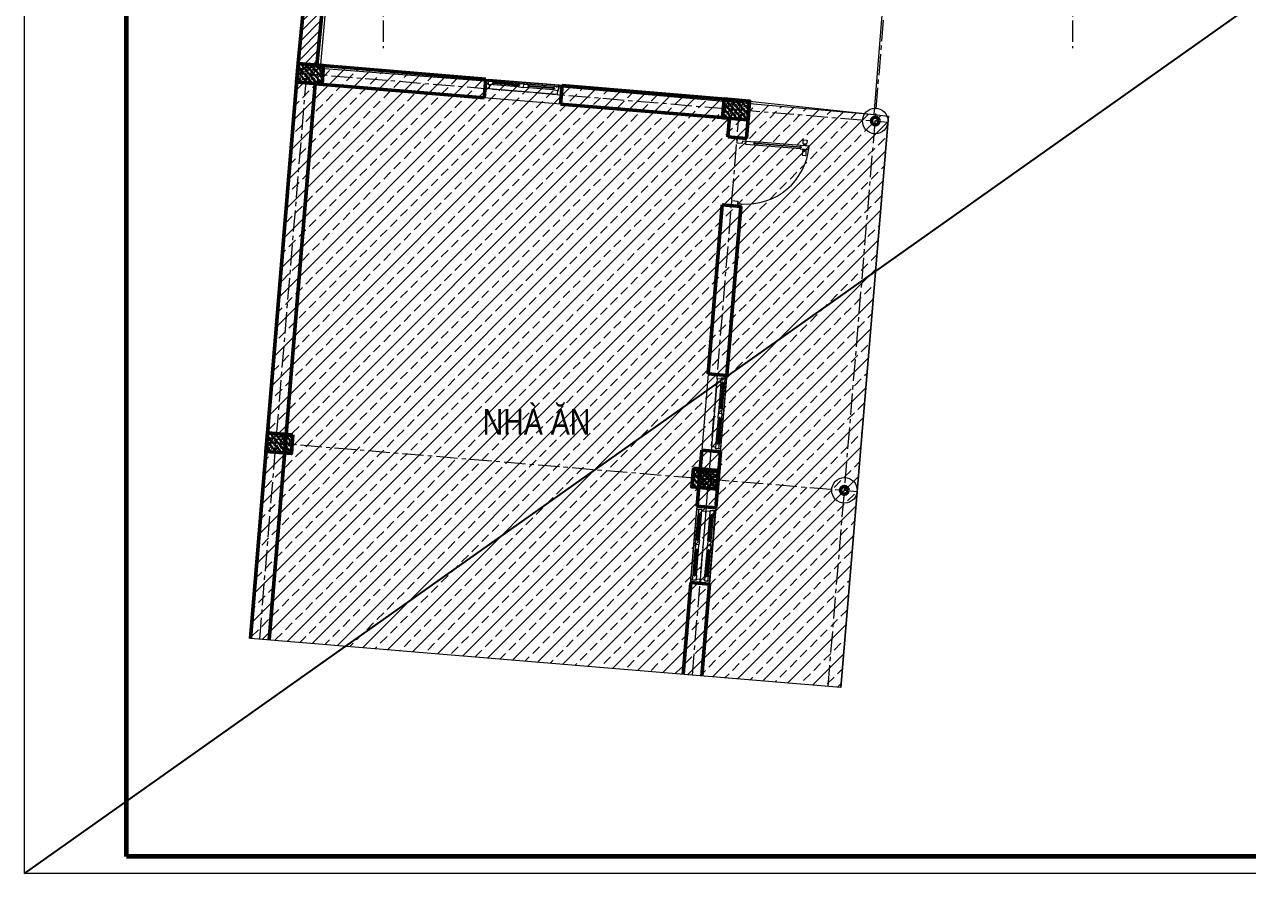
# Model space of a CAD drawing. Header units: millimetres. Extents: x 5243337 to 5938936, y 490824 to 785930.
# Drawn here: x 5304149 to 5318515, y 646948 to 656914 of the extents above; entities that cross this region are included whole.
import ezdxf
from ezdxf.enums import TextEntityAlignment as Align

# ---------------------------------------------------------------- set-up
doc = ezdxf.new("R2010")
doc.units = ezdxf.units.MM
doc.header["$MEASUREMENT"] = 0
doc.linetypes.add('CENTER', pattern=[2, 1.25, -0.25, 0.25, -0.25])
doc.layers.get('0').update_dxf_attribs({"lineweight": 0})
doc.layers.get('Defpoints').update_dxf_attribs({"lineweight": 0})
for name, color, linetype, lineweight in [('0.15_Cua', 144, 'Continuous', 15), ('cat1', 30, 'Continuous', 50), ('hatch1', 136, 'Continuous', 9), ('Khungten_LCDI', 7, 'Continuous', 25), ('LC Net thay', 7, 'Continuous', 25), ('LC Text1', 3, 'Continuous', 20), ('LC Text2', 7, 'Continuous', 25), ('manh1', 67, 'Continuous', 13), ('thay1', 63, 'Continuous', 18), ('truc', 76, 'CENTER', 9)]:
    doc.layers.add(name, color=color, linetype=linetype, lineweight=lineweight)
doc.layers.add('KCS_Plotter', color=11, linetype='Continuous', plot=False)
doc.styles.add('Khungten', font='VHAVAN.TTF', dxfattribs={"width": 0.9, "height": 5000})
doc.styles.add('T2', font='VHARIAL.TTF', dxfattribs={"width": 0.8})
doc.styles.add('Title', font='VHBLACK.TTF')

# ---------------------------------------------------------------- blocks, each defined once
blk = doc.blocks.new('c220')
at = {"layer": 'hatch1'}
h = blk.add_hatch(dxfattribs=at)
h.set_pattern_fill('VATLIEU04', color=256, scale=10, pattern_type=2)
h.set_pattern_definition([(50, (-5272447.8, -640396.75), (71.72601826, -6.2752135), [7.5, -82.5]), (355, (-5272447.8, -640396.75), (-13.8751334, 75.2192134), [6, -66]), (100.4514, (-5272441.82, -640397.274), (57.8509382, 68.9439542), [6.374019, -70.1142112]), (46.1842, (-5272447.8, -640376.75), (106.7241049, -16.5519014), [11.25, -123.75]), (96.6356, (-5272438.9, -640378.13), (93.4662706, 97.411787), [9.5610288, -105.1713]), (351.1842, (-5272447.8, -640376.75), (93.4661945, 97.41186), [9, -99]), (21, (-5272437.8, -640381.75), (59.6907052, -40.26188907), [7.5, -82.5]), (326, (-5272437.8, -640381.75), (24.3315332, 72.5150045), [6, -66]), (71.4514, (-5272432.825, -640385.11), (84.0222629, 32.2530497), [6.374019, -70.1142112]), (37.5, (-5272447.8, -640396.752), (1.21598553, 33.28938538), [0, -65.2, 0, -67, 0, -66.25]), (7.5, (-5272447.8, -640396.75), (26.30695374, 39.4411712), [0, -38.2, 0, -63.7, 0, -25.25]), (327.5, (-5272470.1, -640396.752), (53.38224362, -2.25548717), [0, -25, 0, -78, 0, -103.5]), (317.5, (-5272480.1, -640396.75), (58.31861693, 10.01049823), [0, -32.5, 0, -51.8, 0, -73.5]), (45, (-5272447.8, -640396.75), (-30.0520382, 30.0520382), []), (45, (-5272447.8, -640384.5), (-30.0520382, 30.0520382), [])])
h.paths.add_polyline_path([(110, -110), (-110, -110), (-110, 110), (110, 110)])
at = {"layer": 'cat1'}
blk.add_lwpolyline([(110, -110), (-110, -110), (-110, 110), (110, 110)], close=True, dxfattribs=at)
blk = doc.blocks.new('*U56')
for p, q in [((35, 0), (865, 0)), ((50, -110), (850, -110)), ((510, -20), (805, -20)), ((510, -60), (805, -60))]:
    blk.add_line(p, q)
at = {"color": 8, "lineweight": 5}
for p, q in [((95, -20), (390, -20)), ((95, -35), (390, -35)), ((95, -45), (390, -45)), ((95, -60), (390, -60)), ((510, -20), (805, -20)), ((510, -35), (805, -35)), ((510, -45), (805, -45)), ((510, -60), (805, -60))]:
    blk.add_line(p, q, dxfattribs=at)
for points in [[(0, 0), (35, 0), (35, -60), (50, -60), (50, -110), (0, -110), (0, 0)], [(900, 0), (865, 0), (865, -60), (850, -60), (850, -110), (900, -110), (900, 0)], [(510, -45), (510, -60), (450, -60), (450, -20), (510, -20), (510, -35), (500, -35), (500, -45), (510, -45)], [(805, -45), (805, -60), (865, -60), (865, -20), (805, -20), (805, -35), (815, -35), (815, -45), (805, -45)]]:
    blk.add_lwpolyline(points)
for points in [[(35, -20), (95, -20), (95, -35), (85, -35), (85, -45), (95, -45), (95, -60), (35, -60)], [(450, -20), (390, -20), (390, -35), (400, -35), (400, -45), (390, -45), (390, -60), (450, -60)]]:
    blk.add_lwpolyline(points, close=True)
for points in [[(95, -29, -0.312187), (102, -35, -0.312187)], [(95, -51, 0.312187), (102, -45, 0.312187)], [(390, -29, 0.312187), (383, -35, 0.312187)], [(390, -51, -0.312187), (383, -45, -0.312187)]]:
    blk.add_lwpolyline(points, format="xyb", dxfattribs=at)
for centre, start, end in [((509, -37), 14.2151, 83.5658), ((509, -43), 276.4342, 345.7849), ((806, -37), 96.4342, 165.7849), ((806, -43), 194.2151, 263.5658)]:
    blk.add_arc(centre, 8.25, start, end, dxfattribs=at)
blk = doc.blocks.new('*U57')
for p, q in [((-70, -640), (-70, -100)), ((-30, -640), (-30, -100))]:
    blk.add_line(p, q)
at = {"color": 8, "lineweight": 9}
for p, q in [((-53, -650), (-53, -90)), ((-48, -650), (-48, -90))]:
    blk.add_line(p, q, dxfattribs=at)
for points in [[(-770, 0), (-800, 0), (-800, 110), (-740, 110), (-740, 40), (-770, 40)], [(-30, 0), (0, 0), (0, 110), (-60, 110), (-60, 40), (-30, 40)]]:
    blk.add_lwpolyline(points, close=True)
for points in [[(-55, -100), (-70, -100), (-70, 0), (-30, 0), (-30, -100), (-45, -100), (-45, -90), (-55, -90), (-55, -100)], [(-80, -685), (-90, -685), (-90, -695), (-80, -695)], [(-55, -640), (-70, -640), (-70, -740), (-30, -740), (-30, -640), (-45, -640), (-45, -650), (-55, -650), (-55, -640)], [(-20, -685), (-10, -685), (-10, -695), (-20, -695)]]:
    blk.add_lwpolyline(points)
for points in [[(-95, -670), (-135, -666, 0.443716), (-140, -671), (-140, -709, 0.443716), (-135, -714), (-95, -710, 0.385314), (-90, -705), (-90, -675, 0.385314)], [(-5, -670), (35, -666, -0.443716), (40, -671), (40, -709, -0.443716), (35, -714), (-5, -710, -0.385314), (-10, -705), (-10, -675, -0.385314)]]:
    blk.add_lwpolyline(points, format="xyb", close=True)
for centre, radius, start, end in [((-30, 0), 740, 180, 270), ((-53, -99), 8.25, 186.4342, 273.2898), ((-47, -99), 8.25, 266.7102, 353.5658), ((-53, -641), 8.25, 86.7102, 173.5658), ((-47, -641), 8.25, 6.4342, 93.2898)]:
    blk.add_arc(centre, radius, start, end, dxfattribs=at)
for centre, start, end in [((-30, -690), 143.1301, 216.8699), ((-70, -690), 323.1301, 36.8699)]:
    blk.add_arc(centre, 50, start, end)
blk = doc.blocks.new('lcdi fix1')
at = {"layer": 'Defpoints', "lineweight": 0}
blk.add_lwpolyline([(-1200, -14850), (-1200, 14850), (40800, 14850), (40800, -14850)], close=True, dxfattribs=at)
at = {"layer": 'Khungten_LCDI', "color": 5, "lineweight": 60}
blk.add_lwpolyline([(0, -14650), (0, 14650), (40600, 14650), (40600, -14650)], close=True, dxfattribs=at)
at = {"color": 7, "style": 'Khungten', "width": 0.8}
for tag, p in [('REVISION', (39499, -10746)), ('NGAYHT', (39546, -11609))]:
    blk.add_attdef(tag, text='', height=200, dxfattribs=at).set_placement(p, align=Align.CENTER)
at = {"layer": 'LC Text1', "style": 'Title', "width": 1.485915}
for tag, p, p2 in [('TENBANVE1', (36913, -8886), (40339, -8886)), ('TENBANVE2', (36913, -9562), (40339, -9562))]:
    blk.add_attdef(tag, text='', height=250, dxfattribs=at).set_placement(p, p2, align=Align.FIT)
at = {"layer": 'LC Text1', "style": 'Title', "width": 0.7}
blk.add_attdef('SOBANVE', text='', height=250, dxfattribs=at).set_placement((39562, -13896), align=Align.CENTER)

msp = doc.modelspace()

# ---------------------------------------------------------------- hatches: boundary and pattern name
at = {"layer": 'hatch1'}
h = msp.add_hatch(dxfattribs=at)
h.set_pattern_fill('ANSI31', color=256, scale=600)
h.set_pattern_definition([(45, (-197412.5, 46545.37), (-53.0330086, 53.0330086), [])])
h.paths.add_polyline_path([(5309210.9, 670192.9), (5308470.9, 670192.9), (5308470.9, 669972.9), (5309210.9, 669972.9)])
h.paths.add_polyline_path([(5308470.9, 669972.9), (5308250.9, 669972.9), (5308250.9, 664192.9), (5308470.9, 664192.9)])
h.paths.add_polyline_path([(5310950.9, 670192.9), (5310210.9, 670192.9), (5310210.9, 669972.9), (5310950.9, 669972.9)])
h.paths.add_polyline_path([(5311910.9, 670192.9), (5311170.9, 670192.9), (5311170.9, 669972.9), (5311910.9, 669972.9)])
h.paths.add_polyline_path([(5313650.9, 670192.9), (5312910.9, 670192.9), (5312910.9, 669972.9), (5313650.9, 669972.9)])
h.paths.add_polyline_path([(5314610.9, 670192.9), (5313870.9, 670192.9), (5313870.9, 669972.9), (5314610.9, 669972.9)])
h.paths.add_polyline_path([(5316350.9, 670192.9), (5315610.9, 670192.9), (5315610.9, 669972.9), (5316350.9, 669972.9)])
h.paths.add_polyline_path([(5317310.9, 670192.9), (5316570.9, 670192.9), (5316570.9, 669972.9), (5317310.9, 669972.9)])
h.paths.add_polyline_path([(5319050.9, 670192.9), (5318310.9, 670192.9), (5318310.9, 669972.9), (5319050.9, 669972.9)])
h.paths.add_polyline_path([(5320010.9, 670192.9), (5319270.9, 670192.9), (5319270.9, 669972.9), (5320010.9, 669972.9)])
h.paths.add_polyline_path([(5321750.9, 670192.9), (5321010.9, 670192.9), (5321010.9, 669972.9), (5321750.9, 669972.9)])
h.paths.add_polyline_path([(5322710.9, 670192.9), (5321970.9, 670192.9), (5321970.9, 669972.9), (5322710.9, 669972.9)])
h.paths.add_polyline_path([(5324450.9, 670192.9), (5323710.9, 670192.9), (5323710.9, 669972.9), (5324450.9, 669972.9)])
h.paths.add_polyline_path([(5324670.9, 669972.9), (5324450.9, 669972.9), (5324450.9, 664192.9), (5324670.9, 664192.9)])
h.paths.add_polyline_path([(5316570.9, 669972.9), (5316350.9, 669972.9), (5316350.9, 664192.9), (5316570.9, 664192.9)])
h.paths.add_polyline_path([(5327650.9, 670192.9), (5325980.9, 670192.9), (5325980.9, 669972.9), (5327650.9, 669972.9)])
h.paths.add_polyline_path([(5328090.9, 670192.9), (5327870.9, 670192.9), (5327870.9, 669972.9), (5328090.9, 669972.9)])
h.paths.add_polyline_path([(5327870.9, 669972.9), (5327650.9, 669972.9), (5327650.9, 664192.9), (5327870.9, 664192.9)])
h.paths.add_polyline_path([(5324780.9, 670192.9), (5324670.9, 670192.9), (5324670.9, 669972.9), (5324780.9, 669972.9)])
h.paths.add_polyline_path([(5330850.9, 670192.9), (5330630.9, 670192.9), (5330630.9, 669972.9), (5330850.9, 669972.9)])
h.paths.add_polyline_path([(5331810.9, 670192.9), (5331070.9, 670192.9), (5331070.9, 669972.9), (5331810.9, 669972.9)])
h.paths.add_polyline_path([(5331070.9, 669972.9), (5330850.9, 669972.9), (5330850.9, 664192.9), (5331070.9, 664192.9)])
h.paths.add_polyline_path([(5334510.9, 670192.9), (5332810.9, 670192.9), (5332810.9, 669972.9), (5334510.9, 669972.9)])
h.paths.add_polyline_path([(5331810.9, 664192.9), (5331070.9, 664192.9), (5331070.9, 663972.9), (5331810.9, 663972.9)])
h.paths.add_polyline_path([(5327650.9, 664192.9), (5327430.9, 664192.9), (5327430.9, 663972.9), (5327650.9, 663972.9)])
h.paths.add_polyline_path([(5326530.9, 664192.9), (5325790.9, 664192.9), (5325790.9, 663972.9), (5326530.9, 663972.9)])
h.paths.add_polyline_path([(5324890.9, 664192.9), (5324670.9, 664192.9), (5324670.9, 663972.9), (5324890.9, 663972.9)])
h.paths.add_polyline_path([(5324450.9, 664192.9), (5323810.9, 664192.9), (5323810.9, 663972.9), (5324450.9, 663972.9)])
h.paths.add_polyline_path([(5322610.9, 664192.9), (5321010.9, 664192.9), (5321010.9, 663972.9), (5322610.9, 663972.9)])
h.paths.add_polyline_path([(5320010.9, 664192.9), (5318310.9, 664192.9), (5318310.9, 663972.9), (5320010.9, 663972.9)])
h.paths.add_polyline_path([(5317310.9, 664192.9), (5316570.9, 664192.9), (5316570.9, 663972.9), (5317310.9, 663972.9)])
h.paths.add_polyline_path([(5316350.9, 664192.9), (5315710.9, 664192.9), (5315710.9, 663972.9), (5316350.9, 663972.9)])
h.paths.add_polyline_path([(5314510.9, 664192.9), (5312910.9, 664192.9), (5312910.9, 663972.9), (5314510.9, 663972.9)])
h.paths.add_polyline_path([(5311910.9, 664192.9), (5310210.9, 664192.9), (5310210.9, 663972.9), (5311910.9, 663972.9)])
h.paths.add_polyline_path([(5309210.9, 664192.9), (5308470.9, 664192.9), (5308250.9, 664192.9), (5308250.9, 663972.9), (5309210.9, 663972.9)])
h.paths.add_polyline_path([(5308250.9, 663318.8), (5308250.9, 663972.9), (5308030.9, 663972.9), (5308030.9, 663329.4), (5307364.4, 656456.8), (5307364.3, 656455.5), (5307583.6, 656437.3)])
h.paths.add_polyline_path([(5334510.9, 664192.9), (5332810.9, 664192.9), (5332810.9, 663972.9), (5334510.9, 663972.9)])
h.paths.add_polyline_path([(5337110.9, 664192.9), (5335510.9, 664192.9), (5335510.9, 663972.9), (5337110.9, 663972.9)])
h.paths.add_polyline_path([(5339170.9, 670192.9), (5338210.9, 670192.9), (5338210.9, 669972.9), (5338950.9, 669972.9), (5338950.9, 664192.9), (5338310.9, 664192.9), (5338310.9, 663972.9), (5339170.9, 663972.9)])
h.paths.add_polyline_path([(5337210.9, 670192.9), (5335510.9, 670192.9), (5335510.9, 669972.9), (5337210.9, 669972.9)])
h = msp.add_hatch(dxfattribs=at)
h.set_pattern_fill('ANSI33', color=256, scale=900)
h.set_pattern_definition([(45, (-197412.5, 46545.37), (-159.099026, 159.099026), []), (45, (-197253.4, 46545.37), (-159.099026, 159.099026), [112.5, -56.25])])
h.paths.add_polyline_path([(5307364.3, 656455.5), (5314128.8, 655855.3), (5314296.9, 655837), (5313738.4, 649130.3), (5306802.4, 649707.9)])
h = msp.add_hatch(dxfattribs=at)
h.set_pattern_fill('VATLIEU04', color=256, scale=10, angle=85.23983, pattern_type=2)
h.set_pattern_definition([(135.2398313, (5698397.11, -10053985.21), (12.20575793, 70.9578711), [7.5, -82.5]), (80.2398313, (5698397.11, -10053985.21), (-76.1111955, -7.5852031), [6, -66]), (185.6912313, (5698398.13, -10053979.295), (-63.90538764, 63.3727173), [6.374019, -70.1142112]), (131.4240313, (5698377.18, -10053983.55), (25.3513182, 104.98243026), [11.25, -123.75]), (181.8754313, (5698379.29, -10053974.8), (-89.319488, 101.2276102), [9.5610288, -105.1713]), (76.4240313, (5698377.18, -10053983.55), (-89.319567, 101.2275405), [9, -99]), (106.2398313, (5698382.99, -10053974), (45.07645497, 56.1436836), [7.5, -82.5]), (51.2398313, (5698382.99, -10053974), (-70.24573095, 30.26527167), [6, -66]), (156.6912313, (5698386.75, -10053969.32), (-25.1692084, 86.40897417), [6.374019, -70.1142112]), (122.73983128, (5698397.11, -10053985.208), (-33.07365466, 3.974313464), [0, -65.2, 0, -67, 0, -66.25]), (92.73983128, (5698397.11, -10053985.208), (-37.1220458, 29.48924407), [0, -38.2, 0, -63.7, 0, -25.25]), (52.73983128, (5698395.26, -10054007.43), (6.67763698, 53.01094529), [0, -25, 0, -78, 0, -103.5]), (42.7398313, (5698394.43, -10054017.396), (-5.13639516, 58.94818573), [0, -32.5, 0, -51.8, 0, -73.5]), (130.23983128, (5698397.11, -10053985.208), (-32.44225304, -27.45451179), []), (130.23983128, (5698384.903, -10053984.19), (-32.44225304, -27.45451179), [])])
h.paths.add_polyline_path([(5307663.3, 656430.6), (5307645, 656211.4), (5307346.1, 656236.3), (5307364.3, 656455.5)])
h = msp.add_hatch(dxfattribs=at)
h.set_pattern_fill('VATLIEU04', color=256, scale=10, angle=85.23983, pattern_type=2)
h.set_pattern_definition([(135.2398313, (5697995.5, -10053951.765), (12.20575793, 70.9578711), [7.5, -82.5]), (80.2398313, (5697995.5, -10053951.765), (-76.1111955, -7.5852031), [6, -66]), (185.6912313, (5697996.52, -10053945.85), (-63.90538764, 63.3727173), [6.374019, -70.1142112]), (131.4240313, (5697975.57, -10053950.105), (25.3513182, 104.98243026), [11.25, -123.75]), (181.8754313, (5697977.68, -10053941.36), (-89.319488, 101.2276102), [9.5610288, -105.1713]), (76.4240313, (5697975.57, -10053950.1), (-89.319567, 101.2275405), [9, -99]), (106.2398313, (5697981.38, -10053940.555), (45.07645497, 56.1436836), [7.5, -82.5]), (51.2398313, (5697981.38, -10053940.555), (-70.24573095, 30.26527167), [6, -66]), (156.6912313, (5697985.14, -10053935.876), (-25.1692084, 86.40897417), [6.374019, -70.1142112]), (122.73983128, (5697995.5, -10053951.765), (-33.07365466, 3.974313464), [0, -65.2, 0, -67, 0, -66.25]), (92.73983128, (5697995.5, -10053951.765), (-37.1220458, 29.48924407), [0, -38.2, 0, -63.7, 0, -25.25]), (52.73983128, (5697993.65, -10053973.988), (6.67763698, 53.01094529), [0, -25, 0, -78, 0, -103.5]), (42.7398313, (5697992.82, -10053983.953), (-5.13639516, 58.94818573), [0, -32.5, 0, -51.8, 0, -73.5]), (130.23983128, (5697995.5, -10053951.765), (-32.44225304, -27.45451179), []), (130.23983128, (5697983.293, -10053950.75), (-32.44225304, -27.45451179), [])])
h.paths.add_polyline_path([(5312367, 656038.9), (5312348.8, 655819.7), (5312647.7, 655794.8), (5312666, 656014.1)])
h = msp.add_hatch(dxfattribs=at)
h.set_pattern_fill('VATLIEU04', color=256, scale=10, angle=85.23983, pattern_type=2)
h.set_pattern_definition([(135.2398313, (5698036.126, -10058320.204), (12.20575793, 70.9578711), [7.5, -82.5]), (80.2398313, (5698036.126, -10058320.204), (-76.1111955, -7.5852031), [6, -66]), (185.6912313, (5698037.14, -10058314.29), (-63.90538764, 63.3727173), [6.374019, -70.1142112]), (131.4240313, (5698016.195, -10058318.54), (25.3513182, 104.98243026), [11.25, -123.75]), (181.8754313, (5698018.31, -10058309.8), (-89.319488, 101.2276102), [9.5610288, -105.1713]), (76.4240313, (5698016.2, -10058318.54), (-89.319567, 101.2275405), [9, -99]), (106.2398313, (5698022.01, -10058308.994), (45.07645497, 56.1436836), [7.5, -82.5]), (51.2398313, (5698022.01, -10058308.99), (-70.24573095, 30.26527167), [6, -66]), (156.6912313, (5698025.764, -10058304.315), (-25.1692084, 86.40897417), [6.374019, -70.1142112]), (122.73983128, (5698036.126, -10058320.204), (-33.07365466, 3.974313464), [0, -65.2, 0, -67, 0, -66.25]), (92.73983128, (5698036.126, -10058320.204), (-37.1220458, 29.48924407), [0, -38.2, 0, -63.7, 0, -25.25]), (52.73983128, (5698034.275, -10058342.427), (6.67763698, 53.01094529), [0, -25, 0, -78, 0, -103.5]), (42.7398313, (5698033.445, -10058352.392), (-5.13639516, 58.94818573), [0, -32.5, 0, -51.8, 0, -73.5]), (130.23983128, (5698036.126, -10058320.204), (-32.44225304, -27.45451179), []), (130.23983128, (5698023.92, -10058319.187), (-32.44225304, -27.45451179), [])])
h.paths.add_polyline_path([(5307302.3, 652095.6), (5307284, 651876.4), (5306985.1, 651901.3), (5307003.3, 652120.5)])
h = msp.add_hatch(dxfattribs=at)
h.set_pattern_fill('VATLIEU04', color=256, scale=10, angle=85.23983, pattern_type=2)
h.set_pattern_definition([(135.2398313, (5697634.516, -10058286.76), (12.20575793, 70.9578711), [7.5, -82.5]), (80.2398313, (5697634.516, -10058286.76), (-76.1111955, -7.5852031), [6, -66]), (185.6912313, (5697635.53, -10058280.85), (-63.90538764, 63.3727173), [6.374019, -70.1142112]), (131.4240313, (5697614.585, -10058285.1), (25.3513182, 104.98243026), [11.25, -123.75]), (181.8754313, (5697616.7, -10058276.35), (-89.319488, 101.2276102), [9.5610288, -105.1713]), (76.4240313, (5697614.58, -10058285.1), (-89.319567, 101.2275405), [9, -99]), (106.2398313, (5697620.4, -10058275.55), (45.07645497, 56.1436836), [7.5, -82.5]), (51.2398313, (5697620.4, -10058275.55), (-70.24573095, 30.26527167), [6, -66]), (156.6912313, (5697624.154, -10058270.87), (-25.1692084, 86.40897417), [6.374019, -70.1142112]), (122.73983128, (5697634.516, -10058286.76), (-33.07365466, 3.974313464), [0, -65.2, 0, -67, 0, -66.25]), (92.73983128, (5697634.516, -10058286.76), (-37.1220458, 29.48924407), [0, -38.2, 0, -63.7, 0, -25.25]), (52.73983128, (5697632.665, -10058308.984), (6.67763698, 53.01094529), [0, -25, 0, -78, 0, -103.5]), (42.7398313, (5697631.835, -10058318.95), (-5.13639516, 58.94818573), [0, -32.5, 0, -51.8, 0, -73.5]), (130.23983128, (5697634.516, -10058286.76), (-32.44225304, -27.45451179), []), (130.23983128, (5697622.31, -10058285.744), (-32.44225304, -27.45451179), [])])
h.paths.add_polyline_path([(5312006, 651704), (5311987.8, 651484.7), (5312286.7, 651459.8), (5312305, 651679.1)])

# ---------------------------------------------------------------- linework, layer by layer
at = {"layer": 'cat1', "ltscale": 200}
for p, q in [((5306802.4, 649707.9), (5307364.3, 656455.5)), ((5307364.3, 656455.5), (5309566.7, 656272.1)), ((5307021.7, 649689.6), (5307565.3, 656218)), ((5307565.3, 656218), (5309548.4, 656052.9)), ((5310463.6, 656197.4), (5312666, 656014.1)), ((5310445.3, 655978.2), (5312428.5, 655813.1)), ((5312629.5, 655575.6), (5312666, 656014.1)), ((5312410.2, 655593.8), (5312428.5, 655813.1)), ((5312410.2, 655593.8), (5312629.5, 655575.6)), ((5312178.7, 652813.5), (5312343.8, 654796.6)), ((5312343.8, 654796.6), (5312563.1, 654778.3)), ((5312397.9, 652795.2), (5312563.1, 654778.3)), ((5312049.2, 651258.8), (5312104, 651916.6)), ((5312268.5, 651240.6), (5312323.2, 651898.3)), ((5311884.8, 649284.6), (5311974.5, 650361.9)), ((5312104.1, 649266.4), (5312193.8, 650343.7))]:
    msp.add_line(p, q, dxfattribs=at)
at = {"layer": 'cat1'}
for p, q in [((5309548.4, 656052.9), (5309566.7, 656272.1)), ((5310445.3, 655978.2), (5310463.6, 656197.4)), ((5312178.7, 652813.5), (5312397.9, 652795.2)), ((5312104, 651916.6), (5312323.2, 651898.3)), ((5312049.2, 651258.8), (5312268.5, 651240.6)), ((5311974.5, 650361.9), (5312193.8, 650343.7))]:
    msp.add_line(p, q, dxfattribs=at)
for points in [[(5308030.9, 663972.9), (5308030.9, 663329.4), (5307364.6, 656458.6)], [(5308250.9, 663972.9), (5308250.9, 663318.8), (5307583.6, 656437.4)]]:
    msp.add_lwpolyline(points, dxfattribs=at)
for points in [[(5307663.3, 656430.6), (5307645, 656211.4), (5307346.1, 656236.3), (5307364.3, 656455.5)], [(5312367, 656038.9), (5312348.8, 655819.7), (5312647.7, 655794.8), (5312666, 656014.1)], [(5307302.3, 652095.6), (5307284, 651876.4), (5306985.1, 651901.3), (5307003.3, 652120.5)], [(5312006, 651704), (5311987.8, 651484.7), (5312286.7, 651459.8), (5312305, 651679.1)]]:
    msp.add_lwpolyline(points, close=True, dxfattribs=at)
for centre in [(5314141.7, 655780.8), (5313780.7, 651445.8)]:
    msp.add_circle(centre, 45, dxfattribs=at)
at = {"layer": 'hatch1'}
msp.add_lwpolyline([(5307364.3, 656455.5), (5314128.8, 655855.3), (5314296.9, 655837), (5313738.4, 649130.3), (5306802.4, 649707.9), (5307364.3, 656455.5)], dxfattribs=at)
at = {"layer": 'KCS_Plotter'}
msp.add_line((5304149.2, 646947.8), (5346149.2, 676647.8), dxfattribs=at)
at = {"layer": 'manh1'}
msp.add_lwpolyline([(5313738.4, 649130.3), (5314296.9, 655837)], dxfattribs=at)
at = {"layer": 'thay1'}
msp.add_lwpolyline([(5314639.9, 662172.9), (5308270.7, 662172.9), (5308140.9, 662184.5), (5307624.1, 656401), (5312666, 656014.1), (5314128.8, 655855.3), (5314639.9, 662172.9)], dxfattribs=at)
for points in [[(5309566.7, 656272.1), (5310463.6, 656197.4), (5310445.3, 655978.2), (5309548.4, 656052.9)], [(5312323.2, 651898.3), (5312397.9, 652795.2), (5312178.7, 652813.5), (5312104, 651916.6)], [(5312268.5, 651240.6), (5312193.8, 650343.7), (5311974.5, 650361.9), (5312049.2, 651258.8)]]:
    msp.add_lwpolyline(points, close=True, dxfattribs=at)
for centre in [(5314141.7, 655780.8), (5313780.7, 651445.8)]:
    msp.add_circle(centre, 150, dxfattribs=at)
at = {"layer": 'truc', "ltscale": 200}
for p, q in [((5308360.9, 673758.7), (5308360.9, 656634.2)), ((5316460.9, 673758.7), (5316460.9, 656634.2)), ((5313588.9, 649142.7), (5314307.6, 657773.4)), ((5306912.1, 649698.7), (5307473.9, 656445.8)), ((5307355.2, 656345.9), (5314291.2, 655768.3)), ((5311994.5, 649275.5), (5312554, 655995)), ((5306994.2, 652010.9), (5313930.2, 651433.3))]:
    msp.add_line(p, q, dxfattribs=at)

# ---------------------------------------------------------------- block references
at = {"layer": '0.15_Cua', "xscale": -1}
for p, rotation in [((5310463.6, 656197.4), 355.2398312770705), ((5312193.8, 650343.7), 265.2398312770705)]:
    msp.add_blockref('*U56', p, dxfattribs=dict(at, rotation=rotation))
at = {"layer": '0.15_Cua'}
for name, p, rotation in [('*U57', (5312629.5, 655575.6), 85.23983127707051), ('*U56', (5312397.9, 652795.2), 265.2398312770705), ('*U56', (5311974.5, 650361.9), 85.23983127707051)]:
    msp.add_blockref(name, p, dxfattribs=dict(at, rotation=rotation))
at = {"layer": 'hatch1', "xscale": -1, "rotation": 265.2398312770705}
msp.add_blockref('c220', (5312186.2, 651578.6), dxfattribs=at)
at = {"layer": 'LC Net thay'}
msp.add_blockref('lcdi fix1', (5305349.2, 661797.8), dxfattribs=at)

# ---------------------------------------------------------------- texts
at = {"layer": 'LC Text2', "style": 'T2', "width": 0.8}
msp.add_text('nhµ ¨n', height=300, dxfattribs=at).set_placement((5309530, 652099.9))

doc.saveas('drawing.dxf')
